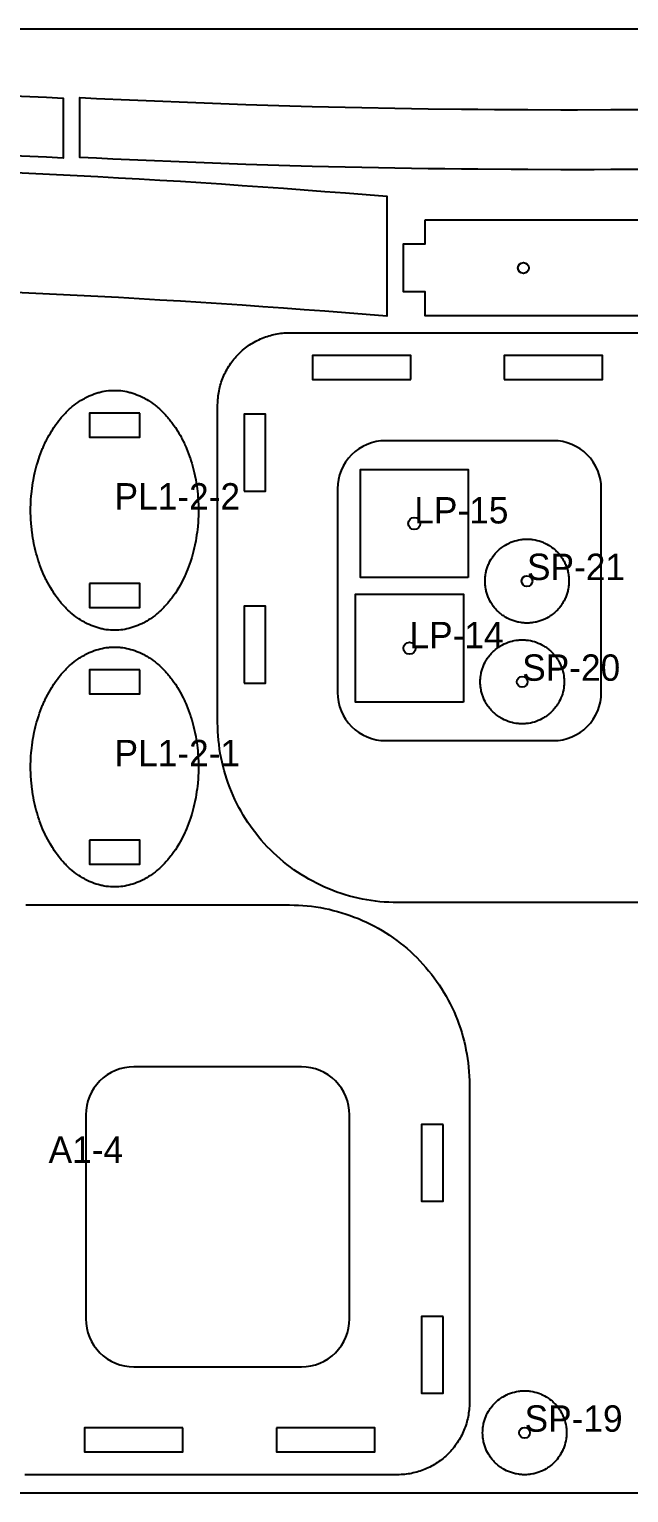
# Model space of a CAD drawing. Header units: millimetres. Extents: x 0 to 59980, y 0 to 1292.
# Drawn here: x 39454 to 39954, y 0 to 1220 of the extents above; entities that cross this region are included whole.
import ezdxf

# ---------------------------------------------------------------- set-up
doc = ezdxf.new("R2010")
doc.units = ezdxf.units.MM
for name, color, linetype in [('CUT_IN', 5, 'Continuous'), ('CUT_OUT', 1, 'Continuous'), ('DRILL', 3, 'Continuous'), ('LABEL', 7, 'Continuous'), ('SHEET', 8, 'Continuous')]:
    doc.layers.add(name, color=color, linetype=linetype)

msp = doc.modelspace()

# ---------------------------------------------------------------- linework, layer by layer
at = {"layer": 'CUT_IN'}
for points in [[(39772, 928), (39772, 948), (39690, 948), (39690, 928), (39772, 928)], [(39850, 928), (39932, 928), (39932, 948), (39850, 948), (39850, 928)], [(39546, 900), (39504, 900), (39504, 880), (39546, 880), (39546, 900)], [(39633, 835), (39651, 835), (39651, 899), (39633, 899), (39633, 835)], [(39747.08, 876.81), (39743.2, 876.23), (39739.39, 875.28), (39735.69, 873.96), (39732.14, 872.28), (39728.78, 870.26), (39725.62, 867.92), (39722.72, 865.28), (39720.08, 862.38), (39717.74, 859.22), (39715.72, 855.86), (39714.04, 852.31), (39712.72, 848.61), (39711.77, 844.8), (39711.19, 840.92), (39711, 837), (39711, 667), (39711.19, 663.08), (39711.77, 659.2), (39712.72, 655.39), (39714.04, 651.69), (39715.72, 648.14), (39717.74, 644.78), (39720.08, 641.62), (39722.72, 638.72), (39725.62, 636.08), (39728.78, 633.74), (39732.14, 631.72), (39735.69, 630.04), (39739.39, 628.72), (39743.2, 627.77), (39747.08, 627.19), (39751, 627), (39891, 627), (39894.92, 627.19), (39898.8, 627.77), (39902.61, 628.72), (39906.31, 630.04), (39909.86, 631.72), (39913.22, 633.74), (39916.38, 636.08), (39919.28, 638.72), (39921.92, 641.62), (39924.26, 644.78), (39926.28, 648.14), (39927.96, 651.69), (39929.28, 655.39), (39930.23, 659.2), (39930.81, 663.08), (39931, 667), (39931, 837), (39930.81, 840.92), (39930.23, 844.8), (39929.28, 848.61), (39927.96, 852.31), (39926.28, 855.86), (39924.26, 859.22), (39921.92, 862.38), (39919.28, 865.28), (39916.38, 867.92), (39913.22, 870.26), (39909.86, 872.28), (39906.31, 873.96), (39902.61, 875.28), (39898.8, 876.23), (39894.92, 876.81), (39891, 877), (39751, 877), (39747.08, 876.81)], [(39504, 758), (39504, 738), (39546, 738), (39546, 758), (39504, 758)], [(39633, 675), (39651, 675), (39651, 739), (39633, 739), (39633, 675)], [(39546, 686), (39504, 686), (39504, 666), (39546, 666), (39546, 686)], [(39504, 544), (39504, 524), (39546, 524), (39546, 544), (39504, 544)], [(39684.92, 105.19), (39688.8, 105.77), (39692.61, 106.72), (39696.31, 108.04), (39699.86, 109.72), (39703.22, 111.74), (39706.38, 114.08), (39709.28, 116.72), (39711.92, 119.62), (39714.26, 122.78), (39716.28, 126.14), (39717.96, 129.69), (39719.28, 133.39), (39720.23, 137.2), (39720.81, 141.08), (39721, 145), (39721, 315), (39720.81, 318.92), (39720.23, 322.8), (39719.28, 326.61), (39717.96, 330.31), (39716.28, 333.86), (39714.26, 337.22), (39711.92, 340.38), (39709.28, 343.28), (39706.38, 345.92), (39703.22, 348.26), (39699.86, 350.28), (39696.31, 351.96), (39692.61, 353.28), (39688.8, 354.23), (39684.92, 354.81), (39681, 355), (39541, 355), (39537.08, 354.81), (39533.2, 354.23), (39529.39, 353.28), (39525.69, 351.96), (39522.14, 350.28), (39518.78, 348.26), (39515.62, 345.92), (39512.72, 343.28), (39510.08, 340.38), (39507.74, 337.22), (39505.72, 333.86), (39504.04, 330.31), (39502.72, 326.61), (39501.77, 322.8), (39501.19, 318.92), (39501, 315), (39501, 145), (39501.19, 141.08), (39501.77, 137.2), (39502.72, 133.39), (39504.04, 129.69), (39505.72, 126.14), (39507.74, 122.78), (39510.08, 119.62), (39512.72, 116.72), (39515.62, 114.08), (39518.78, 111.74), (39522.14, 109.72), (39525.69, 108.04), (39529.39, 106.72), (39533.2, 105.77), (39537.08, 105.19), (39541, 105), (39681, 105), (39684.92, 105.19)], [(39799, 307), (39781, 307), (39781, 243), (39799, 243), (39799, 307)], [(39799, 147), (39781, 147), (39781, 83), (39799, 83), (39799, 147)], [(39582, 54), (39500, 54), (39500, 34), (39582, 34), (39582, 54)], [(39660, 54), (39660, 34), (39742, 34), (39742, 54), (39660, 54)]]:
    msp.add_lwpolyline(points, close=True, dxfattribs=at)
at = {"layer": 'CUT_OUT'}
for points in [[(39440.49, 1164.6), (39454.32, 1163.96), (39468.16, 1163.31), (39482, 1162.63), (39482, 1162.63), (39482, 1112.63), (39468.16, 1113.31), (39440.49, 1114.6)], [(39966.48, 1103.15), (39952.64, 1103.05), (39938.8, 1102.98), (39924.96, 1102.94), (39911.12, 1102.91), (39897.29, 1102.91), (39869.61, 1102.98), (39855.77, 1103.05), (39828.1, 1103.26), (39814.26, 1103.4), (39800.42, 1103.57), (39786.59, 1103.75), (39772.75, 1103.96), (39758.91, 1104.2), (39745.08, 1104.46), (39717.4, 1105.04), (39703.56, 1105.37), (39689.73, 1105.72), (39662.05, 1106.49), (39634.38, 1107.36), (39606.7, 1108.32), (39579.02, 1109.38), (39551.35, 1110.52), (39537.51, 1111.13), (39523.68, 1111.77), (39509.84, 1112.42), (39496, 1113.1), (39496, 1113.1), (39496, 1163.1), (39509.84, 1162.42), (39537.51, 1161.13), (39551.35, 1160.52), (39565.19, 1159.94), (39579.02, 1159.38), (39606.7, 1158.32), (39634.38, 1157.36), (39662.05, 1156.49), (39689.73, 1155.72), (39703.56, 1155.37), (39717.4, 1155.04), (39731.24, 1154.74), (39758.91, 1154.2), (39772.75, 1153.96), (39786.59, 1153.75), (39814.26, 1153.4), (39828.1, 1153.26), (39841.94, 1153.15), (39855.77, 1153.05), (39869.61, 1152.98), (39897.29, 1152.91), (39911.12, 1152.91), (39938.8, 1152.98), (39952.64, 1153.05), (39966.48, 1153.15)], [(39442.18, 1100.61), (39459.39, 1099.82), (39476.6, 1098.99), (39493.81, 1098.12), (39511.02, 1097.22), (39528.24, 1096.28), (39545.45, 1095.3), (39562.66, 1094.29), (39579.88, 1093.24), (39597.09, 1092.16), (39614.3, 1091.04), (39631.51, 1089.88), (39648.72, 1088.69), (39665.94, 1087.46), (39683.15, 1086.19), (39700.36, 1084.89), (39717.58, 1083.55), (39734.79, 1082.18), (39752, 1080.77), (39752, 1080.77), (39752, 980.77), (39734.79, 982.18), (39717.58, 983.55), (39700.36, 984.89), (39683.15, 986.19), (39665.94, 987.46), (39648.72, 988.69), (39631.51, 989.88), (39614.3, 991.04), (39597.09, 992.16), (39579.88, 993.24), (39562.66, 994.29), (39545.45, 995.3), (39528.24, 996.28), (39511.02, 997.22), (39493.81, 998.12), (39476.6, 998.99), (39459.39, 999.82), (39442.18, 1000.61)], [(39981, 492), (39761, 492), (39757.32, 492.05), (39753.64, 492.18), (39749.97, 492.41), (39746.3, 492.72), (39742.64, 493.13), (39738.99, 493.62), (39735.36, 494.21), (39731.74, 494.88), (39728.13, 495.64), (39724.55, 496.5), (39720.99, 497.43), (39717.46, 498.46), (39713.95, 499.57), (39710.47, 500.77), (39707.02, 502.05), (39703.6, 503.42), (39700.21, 504.87), (39696.87, 506.4), (39693.56, 508.02), (39690.29, 509.71), (39687.07, 511.49), (39683.88, 513.34), (39680.75, 515.27), (39677.66, 517.28), (39674.63, 519.36), (39671.65, 521.52), (39668.72, 523.75), (39665.84, 526.05), (39663.02, 528.42), (39660.27, 530.86), (39657.57, 533.36), (39654.93, 535.93), (39652.36, 538.57), (39649.86, 541.27), (39647.42, 544.02), (39645.05, 546.84), (39642.75, 549.72), (39640.52, 552.65), (39638.36, 555.63), (39636.28, 558.66), (39634.27, 561.75), (39632.34, 564.88), (39630.49, 568.07), (39628.71, 571.29), (39627.02, 574.56), (39625.4, 577.87), (39623.87, 581.21), (39622.42, 584.6), (39621.05, 588.02), (39619.77, 591.47), (39618.57, 594.95), (39617.46, 598.46), (39616.43, 601.99), (39615.5, 605.55), (39614.64, 609.13), (39613.88, 612.74), (39613.21, 616.36), (39612.62, 619.99), (39612.13, 623.64), (39611.72, 627.3), (39611.41, 630.97), (39611.18, 634.64), (39611.05, 638.32), (39611, 642), (39611, 907), (39611.02, 908.47), (39611.07, 909.94), (39611.16, 911.41), (39611.29, 912.88), (39611.45, 914.34), (39611.65, 915.8), (39611.88, 917.26), (39612.15, 918.71), (39612.46, 920.15), (39612.8, 921.58), (39613.17, 923), (39613.58, 924.42), (39614.03, 925.82), (39614.51, 927.21), (39615.02, 928.59), (39615.57, 929.96), (39616.15, 931.31), (39616.76, 932.65), (39617.41, 933.98), (39618.08, 935.28), (39618.79, 936.57), (39619.54, 937.85), (39620.31, 939.1), (39621.11, 940.33), (39621.94, 941.55), (39622.81, 942.74), (39623.7, 943.91), (39624.62, 945.06), (39625.57, 946.19), (39626.54, 947.29), (39627.55, 948.37), (39628.57, 949.43), (39629.63, 950.45), (39630.71, 951.46), (39631.81, 952.43), (39632.94, 953.38), (39634.09, 954.3), (39635.26, 955.19), (39636.45, 956.06), (39637.67, 956.89), (39638.9, 957.69), (39640.15, 958.46), (39641.43, 959.21), (39642.72, 959.92), (39644.02, 960.59), (39645.35, 961.24), (39646.69, 961.85), (39648.04, 962.43), (39649.41, 962.98), (39650.79, 963.49), (39652.18, 963.97), (39653.58, 964.42), (39655, 964.83), (39656.42, 965.2), (39657.85, 965.54), (39659.29, 965.85), (39660.74, 966.12), (39662.2, 966.35), (39663.66, 966.55), (39665.12, 966.71), (39666.59, 966.84), (39668.06, 966.93), (39669.53, 966.98), (39671, 967), (39981.74, 966.99)], [(39451, 490), (39671, 490), (39674.68, 489.95), (39678.36, 489.82), (39682.03, 489.59), (39685.7, 489.28), (39689.36, 488.87), (39693.01, 488.38), (39696.64, 487.79), (39700.26, 487.12), (39703.87, 486.36), (39707.45, 485.5), (39711.01, 484.57), (39714.54, 483.54), (39718.05, 482.43), (39721.53, 481.23), (39724.98, 479.95), (39728.4, 478.58), (39731.79, 477.13), (39735.13, 475.6), (39738.44, 473.98), (39741.71, 472.29), (39744.93, 470.51), (39748.12, 468.66), (39751.25, 466.73), (39754.34, 464.72), (39757.37, 462.64), (39760.35, 460.48), (39763.28, 458.25), (39766.16, 455.95), (39768.98, 453.58), (39771.73, 451.14), (39774.43, 448.64), (39777.07, 446.07), (39779.64, 443.43), (39782.14, 440.73), (39784.58, 437.98), (39786.95, 435.16), (39789.25, 432.28), (39791.48, 429.35), (39793.64, 426.37), (39795.72, 423.34), (39797.73, 420.25), (39799.66, 417.12), (39801.51, 413.93), (39803.29, 410.71), (39804.98, 407.44), (39806.6, 404.13), (39808.13, 400.79), (39809.58, 397.4), (39810.95, 393.98), (39812.23, 390.53), (39813.43, 387.05), (39814.54, 383.54), (39815.57, 380.01), (39816.5, 376.45), (39817.36, 372.87), (39818.12, 369.26), (39818.79, 365.64), (39819.38, 362.01), (39819.87, 358.36), (39820.28, 354.7), (39820.59, 351.03), (39820.82, 347.36), (39820.95, 343.68), (39821, 340), (39821, 75), (39820.98, 73.53), (39820.93, 72.06), (39820.84, 70.59), (39820.71, 69.12), (39820.55, 67.66), (39820.35, 66.2), (39820.12, 64.74), (39819.85, 63.29), (39819.54, 61.85), (39819.2, 60.42), (39818.83, 59), (39818.42, 57.58), (39817.97, 56.18), (39817.49, 54.79), (39816.98, 53.41), (39816.43, 52.04), (39815.85, 50.69), (39815.24, 49.35), (39814.59, 48.02), (39813.92, 46.72), (39813.21, 45.43), (39812.46, 44.15), (39811.69, 42.9), (39810.89, 41.67), (39810.06, 40.45), (39809.19, 39.26), (39808.3, 38.09), (39807.38, 36.94), (39806.43, 35.81), (39805.46, 34.71), (39804.45, 33.63), (39803.43, 32.57), (39802.37, 31.55), (39801.29, 30.54), (39800.19, 29.57), (39799.06, 28.62), (39797.91, 27.7), (39796.74, 26.81), (39795.55, 25.94), (39794.33, 25.11), (39793.1, 24.31), (39791.85, 23.54), (39790.57, 22.79), (39789.28, 22.08), (39787.98, 21.41), (39786.65, 20.76), (39785.31, 20.15), (39783.96, 19.57), (39782.59, 19.02), (39781.21, 18.51), (39779.82, 18.03), (39778.42, 17.58), (39777, 17.17), (39775.58, 16.8), (39774.15, 16.46), (39772.71, 16.15), (39771.26, 15.88), (39769.8, 15.65), (39768.34, 15.45), (39766.88, 15.29), (39765.41, 15.16), (39763.94, 15.07), (39762.47, 15.02), (39761, 15), (39450.26, 15.01)]]:
    msp.add_lwpolyline(points, dxfattribs=at)
for points in [[(39784, 1061), (40128, 1061), (40128, 1041), (40146, 1041), (40146, 1001), (40128, 1001), (40128, 981), (39784, 981), (39784, 1001), (39766, 1001), (39766, 1041), (39784, 1041), (39784, 1061)], [(39594.98, 816.55), (39594.92, 814.09), (39594.81, 811.64), (39594.66, 809.2), (39594.36, 805.54), (39594.11, 803.11), (39593.82, 800.7), (39593.48, 798.29), (39593.11, 795.89), (39592.69, 793.51), (39591.99, 789.97), (39591.47, 787.63), (39590.91, 785.31), (39590, 781.87), (39589.34, 779.6), (39588.28, 776.24), (39587.53, 774.04), (39586.73, 771.86), (39585.91, 769.71), (39585.04, 767.59), (39584.14, 765.5), (39583.68, 764.47), (39582.23, 761.42), (39581.22, 759.43), (39580.71, 758.45), (39579.65, 756.51), (39578.56, 754.62), (39576.87, 751.84), (39575.7, 750.05), (39574.5, 748.29), (39573.89, 747.43), (39572.64, 745.73), (39572.01, 744.9), (39571.37, 744.09), (39570.07, 742.48), (39569.41, 741.7), (39568.07, 740.17), (39566.7, 738.68), (39566.01, 737.95), (39565.31, 737.24), (39563.89, 735.85), (39562.45, 734.51), (39561.72, 733.86), (39560.25, 732.6), (39558.75, 731.39), (39557.24, 730.24), (39555.7, 729.13), (39554.93, 728.6), (39553.37, 727.58), (39551.79, 726.61), (39550.19, 725.7), (39549.39, 725.27), (39547.77, 724.44), (39546.14, 723.67), (39544.5, 722.96), (39543.67, 722.62), (39542.01, 722), (39540.34, 721.43), (39538.66, 720.92), (39537.81, 720.69), (39536.97, 720.47), (39535.27, 720.08), (39533.57, 719.75), (39531.86, 719.48), (39530.15, 719.27), (39528.43, 719.12), (39526.72, 719.03), (39525.86, 719.01), (39525, 719), (39523.28, 719.03), (39521.57, 719.12), (39519.85, 719.27), (39518.14, 719.48), (39516.43, 719.75), (39514.73, 720.08), (39513.88, 720.27), (39513.03, 720.47), (39511.34, 720.92), (39509.66, 721.43), (39507.99, 722), (39506.33, 722.62), (39505.5, 722.96), (39503.86, 723.67), (39502.23, 724.44), (39500.61, 725.27), (39499.81, 725.7), (39498.21, 726.61), (39496.63, 727.58), (39495.07, 728.6), (39494.3, 729.13), (39492.76, 730.24), (39491.25, 731.39), (39489.75, 732.6), (39488.28, 733.86), (39487.55, 734.51), (39486.11, 735.85), (39484.69, 737.24), (39483.99, 737.95), (39483.3, 738.68), (39481.93, 740.17), (39480.59, 741.7), (39479.93, 742.48), (39478.63, 744.09), (39477.99, 744.9), (39477.36, 745.73), (39476.11, 747.43), (39474.9, 749.16), (39473.71, 750.94), (39473.13, 751.84), (39471.44, 754.62), (39470.35, 756.51), (39469.29, 758.45), (39468.27, 760.42), (39467.77, 761.42), (39466.8, 763.44), (39465.86, 765.5), (39464.96, 767.59), (39464.09, 769.71), (39463.27, 771.86), (39462.47, 774.04), (39462.09, 775.14), (39461.36, 777.36), (39460.66, 779.6), (39460.33, 780.73), (39459.69, 783.01), (39459.09, 785.31), (39458.53, 787.63), (39458.01, 789.97), (39457.77, 791.15), (39457.31, 793.51), (39456.89, 795.89), (39456.52, 798.29), (39456.18, 800.7), (39456.03, 801.9), (39455.89, 803.11), (39455.64, 805.54), (39455.43, 807.98), (39455.19, 811.64), (39455.08, 814.09), (39455.02, 816.55), (39455, 819), (39455.02, 821.45), (39455.08, 823.91), (39455.13, 825.13), (39455.26, 827.58), (39455.53, 831.24), (39455.64, 832.46), (39455.89, 834.89), (39456.18, 837.3), (39456.52, 839.71), (39456.89, 842.11), (39457.31, 844.49), (39458.01, 848.03), (39458.53, 850.37), (39459.09, 852.69), (39460, 856.13), (39460.66, 858.4), (39461.72, 861.76), (39462.47, 863.96), (39463.27, 866.14), (39464.09, 868.29), (39464.96, 870.41), (39465.41, 871.46), (39466.32, 873.53), (39466.8, 874.56), (39467.77, 876.58), (39468.27, 877.58), (39469.29, 879.55), (39470.35, 881.49), (39471.44, 883.38), (39472.56, 885.24), (39473.13, 886.16), (39474.3, 887.95), (39475.5, 889.71), (39476.11, 890.57), (39477.36, 892.27), (39477.99, 893.1), (39478.63, 893.91), (39479.93, 895.52), (39480.59, 896.3), (39481.93, 897.83), (39482.61, 898.58), (39483.99, 900.05), (39484.69, 900.76), (39486.11, 902.15), (39487.55, 903.49), (39488.28, 904.14), (39489.75, 905.4), (39491.25, 906.61), (39492.76, 907.76), (39494.3, 908.87), (39495.85, 909.92), (39496.63, 910.42), (39498.21, 911.39), (39499.81, 912.3), (39500.61, 912.73), (39502.23, 913.56), (39503.86, 914.33), (39505.5, 915.04), (39506.33, 915.38), (39507.99, 916), (39509.66, 916.57), (39511.34, 917.08), (39512.19, 917.31), (39513.03, 917.53), (39514.73, 917.92), (39516.43, 918.25), (39518.14, 918.52), (39519.85, 918.73), (39520.71, 918.81), (39521.57, 918.88), (39523.28, 918.97), (39525, 919), (39526.72, 918.97), (39528.43, 918.88), (39529.29, 918.81), (39530.15, 918.73), (39531.86, 918.52), (39533.57, 918.25), (39535.27, 917.92), (39536.97, 917.53), (39537.81, 917.31), (39538.66, 917.08), (39540.34, 916.57), (39542.01, 916), (39543.67, 915.38), (39544.5, 915.04), (39546.14, 914.33), (39547.77, 913.56), (39549.39, 912.73), (39550.19, 912.3), (39551.79, 911.39), (39553.37, 910.42), (39554.15, 909.92), (39555.7, 908.87), (39557.24, 907.76), (39558.75, 906.61), (39559.5, 906.01), (39560.25, 905.4), (39560.99, 904.77), (39562.45, 903.49), (39563.89, 902.15), (39564.6, 901.46), (39566.01, 900.05), (39567.39, 898.58), (39568.07, 897.83), (39569.41, 896.3), (39570.07, 895.52), (39570.72, 894.72), (39572.01, 893.1), (39572.64, 892.27), (39573.89, 890.57), (39574.5, 889.71), (39575.7, 887.95), (39576.87, 886.16), (39577.44, 885.24), (39578.56, 883.38), (39579.65, 881.49), (39580.71, 879.55), (39581.22, 878.57), (39582.23, 876.58), (39583.2, 874.56), (39583.68, 873.53), (39584.59, 871.46), (39585.04, 870.41), (39585.91, 868.29), (39586.73, 866.14), (39587.53, 863.96), (39588.28, 861.76), (39588.64, 860.64), (39589.34, 858.4), (39590, 856.13), (39590.91, 852.69), (39591.47, 850.37), (39591.99, 848.03), (39592.69, 844.49), (39593.11, 842.11), (39593.3, 840.91), (39593.82, 837.3), (39594.11, 834.89), (39594.36, 832.46), (39594.57, 830.02), (39594.74, 827.58), (39594.81, 826.36), (39594.92, 823.91), (39594.98, 821.45), (39594.99, 820.23), (39595, 819), (39594.98, 816.55)], [(39820, 763), (39730, 763), (39730, 853), (39820, 853), (39820, 763)], [(39904, 760), (39903.96, 758.28), (39903.91, 757.43), (39903.83, 756.57), (39903.74, 755.72), (39903.62, 754.86), (39903.33, 753.17), (39903.15, 752.33), (39902.95, 751.5), (39902.49, 749.84), (39902.23, 749.02), (39901.95, 748.21), (39901.34, 746.61), (39901, 745.82), (39900.64, 745.04), (39899.87, 743.5), (39899.02, 742.01), (39898.57, 741.28), (39898.1, 740.56), (39897.62, 739.85), (39897.11, 739.15), (39896.06, 737.8), (39895.5, 737.14), (39894.93, 736.5), (39894.35, 735.87), (39893.75, 735.25), (39893.13, 734.65), (39892.5, 734.07), (39891.86, 733.5), (39891.2, 732.94), (39889.85, 731.89), (39889.15, 731.38), (39888.44, 730.9), (39887.72, 730.43), (39886.99, 729.98), (39885.5, 729.13), (39883.96, 728.36), (39883.18, 728), (39882.39, 727.66), (39880.79, 727.05), (39879.98, 726.77), (39879.16, 726.51), (39877.5, 726.05), (39876.67, 725.85), (39875.83, 725.67), (39874.14, 725.38), (39873.28, 725.26), (39872.43, 725.17), (39871.57, 725.09), (39870.72, 725.04), (39869, 725), (39867.28, 725.04), (39866.43, 725.09), (39865.57, 725.17), (39864.72, 725.26), (39863.86, 725.38), (39862.17, 725.67), (39861.33, 725.85), (39860.5, 726.05), (39858.84, 726.51), (39858.02, 726.77), (39857.21, 727.05), (39855.61, 727.66), (39854.82, 728), (39854.04, 728.36), (39852.5, 729.13), (39851.01, 729.98), (39850.28, 730.43), (39849.56, 730.9), (39848.85, 731.38), (39848.15, 731.89), (39846.8, 732.94), (39846.14, 733.5), (39845.5, 734.07), (39844.87, 734.65), (39844.25, 735.25), (39843.65, 735.87), (39843.07, 736.5), (39842.5, 737.14), (39841.94, 737.8), (39840.89, 739.15), (39840.38, 739.85), (39839.9, 740.56), (39839.43, 741.28), (39838.98, 742.01), (39838.13, 743.5), (39837.36, 745.04), (39837, 745.82), (39836.66, 746.61), (39836.05, 748.21), (39835.77, 749.02), (39835.51, 749.84), (39835.05, 751.5), (39834.85, 752.33), (39834.67, 753.17), (39834.38, 754.86), (39834.26, 755.72), (39834.17, 756.57), (39834.09, 757.43), (39834.04, 758.28), (39834, 760), (39834.04, 761.72), (39834.09, 762.57), (39834.17, 763.43), (39834.26, 764.28), (39834.38, 765.14), (39834.67, 766.83), (39834.85, 767.67), (39835.05, 768.5), (39835.51, 770.16), (39835.77, 770.98), (39836.05, 771.79), (39836.66, 773.39), (39837, 774.18), (39837.36, 774.96), (39838.13, 776.5), (39838.98, 777.99), (39839.43, 778.72), (39839.9, 779.44), (39840.38, 780.15), (39840.89, 780.85), (39841.94, 782.2), (39842.5, 782.86), (39843.07, 783.5), (39843.65, 784.13), (39844.25, 784.75), (39844.87, 785.35), (39845.5, 785.93), (39846.14, 786.5), (39846.8, 787.06), (39848.15, 788.11), (39848.85, 788.62), (39849.56, 789.1), (39850.28, 789.57), (39851.01, 790.02), (39852.5, 790.87), (39854.04, 791.64), (39854.82, 792), (39855.61, 792.34), (39857.21, 792.95), (39858.02, 793.23), (39858.84, 793.49), (39860.5, 793.95), (39861.33, 794.15), (39862.17, 794.33), (39863.86, 794.62), (39864.72, 794.74), (39865.57, 794.83), (39866.43, 794.91), (39867.28, 794.96), (39869, 795), (39870.72, 794.96), (39871.57, 794.91), (39872.43, 794.83), (39873.28, 794.74), (39874.14, 794.62), (39875.83, 794.33), (39876.67, 794.15), (39877.5, 793.95), (39879.16, 793.49), (39879.98, 793.23), (39880.79, 792.95), (39882.39, 792.34), (39883.18, 792), (39883.96, 791.64), (39885.5, 790.87), (39886.99, 790.02), (39887.72, 789.57), (39888.44, 789.1), (39889.15, 788.62), (39889.85, 788.11), (39891.2, 787.06), (39891.86, 786.5), (39892.5, 785.93), (39893.13, 785.35), (39893.75, 784.75), (39894.35, 784.13), (39894.93, 783.5), (39895.5, 782.86), (39896.06, 782.2), (39897.11, 780.85), (39897.62, 780.15), (39898.1, 779.44), (39898.57, 778.72), (39899.02, 777.99), (39899.87, 776.5), (39900.64, 774.96), (39901, 774.18), (39901.34, 773.39), (39901.95, 771.79), (39902.23, 770.98), (39902.49, 770.16), (39902.95, 768.5), (39903.15, 767.67), (39903.33, 766.83), (39903.62, 765.14), (39903.74, 764.28), (39903.83, 763.43), (39903.91, 762.57), (39903.96, 761.72), (39904, 760)], [(39816, 659), (39726, 659), (39726, 749), (39816, 749), (39816, 659)], [(39900, 676), (39899.96, 674.28), (39899.91, 673.43), (39899.83, 672.57), (39899.74, 671.72), (39899.62, 670.86), (39899.33, 669.17), (39899.15, 668.33), (39898.95, 667.5), (39898.49, 665.84), (39898.23, 665.02), (39897.95, 664.21), (39897.34, 662.61), (39897, 661.82), (39896.64, 661.04), (39895.87, 659.5), (39895.02, 658.01), (39894.57, 657.28), (39894.1, 656.56), (39893.62, 655.85), (39893.11, 655.15), (39892.06, 653.8), (39891.5, 653.14), (39890.93, 652.5), (39890.35, 651.87), (39889.75, 651.25), (39889.13, 650.65), (39888.5, 650.07), (39887.86, 649.5), (39887.2, 648.94), (39885.85, 647.89), (39885.15, 647.38), (39884.44, 646.9), (39883.72, 646.43), (39882.99, 645.98), (39881.5, 645.13), (39879.96, 644.36), (39879.18, 644), (39878.39, 643.66), (39876.79, 643.05), (39875.98, 642.77), (39875.16, 642.51), (39873.5, 642.05), (39872.67, 641.85), (39871.83, 641.67), (39870.14, 641.38), (39869.28, 641.26), (39868.43, 641.17), (39867.57, 641.09), (39866.72, 641.04), (39865, 641), (39863.28, 641.04), (39862.43, 641.09), (39861.57, 641.17), (39860.72, 641.26), (39859.86, 641.38), (39858.17, 641.67), (39857.33, 641.85), (39856.5, 642.05), (39854.84, 642.51), (39854.02, 642.77), (39853.21, 643.05), (39851.61, 643.66), (39850.82, 644), (39850.04, 644.36), (39848.5, 645.13), (39847.01, 645.98), (39846.28, 646.43), (39845.56, 646.9), (39844.85, 647.38), (39844.15, 647.89), (39842.8, 648.94), (39842.14, 649.5), (39841.5, 650.07), (39840.87, 650.65), (39840.25, 651.25), (39839.65, 651.87), (39839.07, 652.5), (39838.5, 653.14), (39837.94, 653.8), (39836.89, 655.15), (39836.38, 655.85), (39835.9, 656.56), (39835.43, 657.28), (39834.98, 658.01), (39834.13, 659.5), (39833.36, 661.04), (39833, 661.82), (39832.66, 662.61), (39832.05, 664.21), (39831.77, 665.02), (39831.51, 665.84), (39831.05, 667.5), (39830.85, 668.33), (39830.67, 669.17), (39830.38, 670.86), (39830.26, 671.72), (39830.17, 672.57), (39830.09, 673.43), (39830.04, 674.28), (39830, 676), (39830.04, 677.72), (39830.09, 678.57), (39830.17, 679.43), (39830.26, 680.28), (39830.38, 681.14), (39830.67, 682.83), (39830.85, 683.67), (39831.05, 684.5), (39831.51, 686.16), (39831.77, 686.98), (39832.05, 687.79), (39832.66, 689.39), (39833, 690.18), (39833.36, 690.96), (39834.13, 692.5), (39834.98, 693.99), (39835.43, 694.72), (39835.9, 695.44), (39836.38, 696.15), (39836.89, 696.85), (39837.94, 698.2), (39838.5, 698.86), (39839.07, 699.5), (39839.65, 700.13), (39840.25, 700.75), (39840.87, 701.35), (39841.5, 701.93), (39842.14, 702.5), (39842.8, 703.06), (39844.15, 704.11), (39844.85, 704.62), (39845.56, 705.1), (39846.28, 705.57), (39847.01, 706.02), (39848.5, 706.87), (39850.04, 707.64), (39850.82, 708), (39851.61, 708.34), (39853.21, 708.95), (39854.02, 709.23), (39854.84, 709.49), (39856.5, 709.95), (39857.33, 710.15), (39858.17, 710.33), (39859.86, 710.62), (39860.72, 710.74), (39861.57, 710.83), (39862.43, 710.91), (39863.28, 710.96), (39865, 711), (39866.72, 710.96), (39867.57, 710.91), (39868.43, 710.83), (39869.28, 710.74), (39870.14, 710.62), (39871.83, 710.33), (39872.67, 710.15), (39873.5, 709.95), (39875.16, 709.49), (39875.98, 709.23), (39876.79, 708.95), (39878.39, 708.34), (39879.18, 708), (39879.96, 707.64), (39881.5, 706.87), (39882.99, 706.02), (39883.72, 705.57), (39884.44, 705.1), (39885.15, 704.62), (39885.85, 704.11), (39887.2, 703.06), (39887.86, 702.5), (39888.5, 701.93), (39889.13, 701.35), (39889.75, 700.75), (39890.35, 700.13), (39890.93, 699.5), (39891.5, 698.86), (39892.06, 698.2), (39893.11, 696.85), (39893.62, 696.15), (39894.1, 695.44), (39894.57, 694.72), (39895.02, 693.99), (39895.87, 692.5), (39896.64, 690.96), (39897, 690.18), (39897.34, 689.39), (39897.95, 687.79), (39898.23, 686.98), (39898.49, 686.16), (39898.95, 684.5), (39899.15, 683.67), (39899.33, 682.83), (39899.62, 681.14), (39899.74, 680.28), (39899.83, 679.43), (39899.91, 678.57), (39899.96, 677.72), (39900, 676)], [(39594.98, 602.55), (39594.92, 600.09), (39594.81, 597.64), (39594.66, 595.2), (39594.36, 591.54), (39594.11, 589.11), (39593.82, 586.7), (39593.48, 584.29), (39593.11, 581.89), (39592.69, 579.51), (39591.99, 575.97), (39591.47, 573.63), (39590.91, 571.31), (39590, 567.87), (39589.34, 565.6), (39588.28, 562.24), (39587.53, 560.04), (39586.73, 557.86), (39585.91, 555.71), (39585.04, 553.59), (39584.14, 551.5), (39583.68, 550.47), (39582.23, 547.42), (39581.22, 545.43), (39580.71, 544.45), (39579.65, 542.51), (39578.56, 540.62), (39576.87, 537.84), (39575.7, 536.05), (39574.5, 534.29), (39573.89, 533.43), (39572.64, 531.73), (39572.01, 530.9), (39571.37, 530.09), (39570.07, 528.48), (39569.41, 527.7), (39568.07, 526.17), (39566.7, 524.68), (39566.01, 523.95), (39565.31, 523.24), (39563.89, 521.85), (39562.45, 520.51), (39561.72, 519.86), (39560.25, 518.6), (39558.75, 517.39), (39557.24, 516.24), (39555.7, 515.13), (39554.93, 514.6), (39553.37, 513.58), (39551.79, 512.61), (39550.19, 511.7), (39549.39, 511.27), (39547.77, 510.44), (39546.14, 509.67), (39544.5, 508.96), (39543.67, 508.62), (39542.01, 508), (39540.34, 507.43), (39538.66, 506.92), (39537.81, 506.69), (39536.97, 506.47), (39535.27, 506.08), (39533.57, 505.75), (39531.86, 505.48), (39530.15, 505.27), (39528.43, 505.12), (39526.72, 505.03), (39525.86, 505.01), (39525, 505), (39523.28, 505.03), (39521.57, 505.12), (39519.85, 505.27), (39518.14, 505.48), (39516.43, 505.75), (39514.73, 506.08), (39513.88, 506.27), (39513.03, 506.47), (39511.34, 506.92), (39509.66, 507.43), (39507.99, 508), (39506.33, 508.62), (39505.5, 508.96), (39503.86, 509.67), (39502.23, 510.44), (39500.61, 511.27), (39499.81, 511.7), (39498.21, 512.61), (39496.63, 513.58), (39495.07, 514.6), (39494.3, 515.13), (39492.76, 516.24), (39491.25, 517.39), (39489.75, 518.6), (39488.28, 519.86), (39487.55, 520.51), (39486.11, 521.85), (39484.69, 523.24), (39483.99, 523.95), (39483.3, 524.68), (39481.93, 526.17), (39480.59, 527.7), (39479.93, 528.48), (39478.63, 530.09), (39477.99, 530.9), (39477.36, 531.73), (39476.11, 533.43), (39474.9, 535.16), (39473.71, 536.94), (39473.13, 537.84), (39471.44, 540.62), (39470.35, 542.51), (39469.29, 544.45), (39468.27, 546.42), (39467.77, 547.42), (39466.8, 549.44), (39465.86, 551.5), (39464.96, 553.59), (39464.09, 555.71), (39463.27, 557.86), (39462.47, 560.04), (39462.09, 561.14), (39461.36, 563.36), (39460.66, 565.6), (39460.33, 566.73), (39459.69, 569.01), (39459.09, 571.31), (39458.53, 573.63), (39458.01, 575.97), (39457.77, 577.15), (39457.31, 579.51), (39456.89, 581.89), (39456.52, 584.29), (39456.18, 586.7), (39456.03, 587.9), (39455.89, 589.11), (39455.64, 591.54), (39455.43, 593.98), (39455.19, 597.64), (39455.08, 600.09), (39455.02, 602.55), (39455, 605), (39455.02, 607.45), (39455.08, 609.91), (39455.13, 611.13), (39455.26, 613.58), (39455.53, 617.24), (39455.64, 618.46), (39455.89, 620.89), (39456.18, 623.3), (39456.52, 625.71), (39456.89, 628.11), (39457.31, 630.49), (39458.01, 634.03), (39458.53, 636.37), (39459.09, 638.69), (39460, 642.13), (39460.66, 644.4), (39461.72, 647.76), (39462.47, 649.96), (39463.27, 652.14), (39464.09, 654.29), (39464.96, 656.41), (39465.41, 657.46), (39466.32, 659.53), (39466.8, 660.56), (39467.77, 662.58), (39468.27, 663.58), (39469.29, 665.55), (39470.35, 667.49), (39471.44, 669.38), (39472.56, 671.24), (39473.13, 672.16), (39474.3, 673.95), (39475.5, 675.71), (39476.11, 676.57), (39477.36, 678.27), (39477.99, 679.1), (39478.63, 679.91), (39479.93, 681.52), (39480.59, 682.3), (39481.93, 683.83), (39482.61, 684.58), (39483.99, 686.05), (39484.69, 686.76), (39486.11, 688.15), (39487.55, 689.49), (39488.28, 690.14), (39489.75, 691.4), (39491.25, 692.61), (39492.76, 693.76), (39494.3, 694.87), (39495.85, 695.92), (39496.63, 696.42), (39498.21, 697.39), (39499.81, 698.3), (39500.61, 698.73), (39502.23, 699.56), (39503.86, 700.33), (39505.5, 701.04), (39506.33, 701.38), (39507.99, 702), (39509.66, 702.57), (39511.34, 703.08), (39512.19, 703.31), (39513.03, 703.53), (39514.73, 703.92), (39516.43, 704.25), (39518.14, 704.52), (39519.85, 704.73), (39520.71, 704.81), (39521.57, 704.88), (39523.28, 704.97), (39525, 705), (39526.72, 704.97), (39528.43, 704.88), (39529.29, 704.81), (39530.15, 704.73), (39531.86, 704.52), (39533.57, 704.25), (39535.27, 703.92), (39536.97, 703.53), (39537.81, 703.31), (39538.66, 703.08), (39540.34, 702.57), (39542.01, 702), (39543.67, 701.38), (39544.5, 701.04), (39546.14, 700.33), (39547.77, 699.56), (39549.39, 698.73), (39550.19, 698.3), (39551.79, 697.39), (39553.37, 696.42), (39554.15, 695.92), (39555.7, 694.87), (39557.24, 693.76), (39558.75, 692.61), (39559.5, 692.01), (39560.25, 691.4), (39560.99, 690.77), (39562.45, 689.49), (39563.89, 688.15), (39564.6, 687.46), (39566.01, 686.05), (39567.39, 684.58), (39568.07, 683.83), (39569.41, 682.3), (39570.07, 681.52), (39570.72, 680.72), (39572.01, 679.1), (39572.64, 678.27), (39573.89, 676.57), (39574.5, 675.71), (39575.7, 673.95), (39576.87, 672.16), (39577.44, 671.24), (39578.56, 669.38), (39579.65, 667.49), (39580.71, 665.55), (39581.22, 664.57), (39582.23, 662.58), (39583.2, 660.56), (39583.68, 659.53), (39584.59, 657.46), (39585.04, 656.41), (39585.91, 654.29), (39586.73, 652.14), (39587.53, 649.96), (39588.28, 647.76), (39588.64, 646.64), (39589.34, 644.4), (39590, 642.13), (39590.91, 638.69), (39591.47, 636.37), (39591.99, 634.03), (39592.69, 630.49), (39593.11, 628.11), (39593.3, 626.91), (39593.82, 623.3), (39594.11, 620.89), (39594.36, 618.46), (39594.57, 616.02), (39594.74, 613.58), (39594.81, 612.36), (39594.92, 609.91), (39594.98, 607.45), (39594.99, 606.23), (39595, 605), (39594.98, 602.55)], [(39902, 50), (39901.96, 48.28), (39901.91, 47.43), (39901.83, 46.57), (39901.74, 45.72), (39901.62, 44.86), (39901.33, 43.17), (39901.15, 42.33), (39900.95, 41.5), (39900.49, 39.84), (39900.23, 39.02), (39899.95, 38.21), (39899.34, 36.61), (39899, 35.82), (39898.64, 35.04), (39897.87, 33.5), (39897.02, 32.01), (39896.57, 31.28), (39896.1, 30.56), (39895.62, 29.85), (39895.11, 29.15), (39894.06, 27.8), (39893.5, 27.14), (39892.93, 26.5), (39892.35, 25.87), (39891.75, 25.25), (39891.13, 24.65), (39890.5, 24.07), (39889.86, 23.5), (39889.2, 22.94), (39887.85, 21.89), (39887.15, 21.38), (39886.44, 20.9), (39885.72, 20.43), (39884.99, 19.98), (39883.5, 19.13), (39881.96, 18.36), (39881.18, 18), (39880.39, 17.66), (39878.79, 17.05), (39877.98, 16.77), (39877.16, 16.51), (39875.5, 16.05), (39874.67, 15.85), (39873.83, 15.67), (39872.14, 15.38), (39871.28, 15.26), (39870.43, 15.17), (39869.57, 15.09), (39868.72, 15.04), (39867, 15), (39865.28, 15.04), (39864.43, 15.09), (39863.57, 15.17), (39862.72, 15.26), (39861.86, 15.38), (39860.17, 15.67), (39859.33, 15.85), (39858.5, 16.05), (39856.84, 16.51), (39856.02, 16.77), (39855.21, 17.05), (39853.61, 17.66), (39852.82, 18), (39852.04, 18.36), (39850.5, 19.13), (39849.01, 19.98), (39848.28, 20.43), (39847.56, 20.9), (39846.85, 21.38), (39846.15, 21.89), (39844.8, 22.94), (39844.14, 23.5), (39843.5, 24.07), (39842.87, 24.65), (39842.25, 25.25), (39841.65, 25.87), (39841.07, 26.5), (39840.5, 27.14), (39839.94, 27.8), (39838.89, 29.15), (39838.38, 29.85), (39837.9, 30.56), (39837.43, 31.28), (39836.98, 32.01), (39836.13, 33.5), (39835.36, 35.04), (39835, 35.82), (39834.66, 36.61), (39834.05, 38.21), (39833.77, 39.02), (39833.51, 39.84), (39833.05, 41.5), (39832.85, 42.33), (39832.67, 43.17), (39832.38, 44.86), (39832.26, 45.72), (39832.17, 46.57), (39832.09, 47.43), (39832.04, 48.28), (39832, 50), (39832.04, 51.72), (39832.09, 52.57), (39832.17, 53.43), (39832.26, 54.28), (39832.38, 55.14), (39832.67, 56.83), (39832.85, 57.67), (39833.05, 58.5), (39833.51, 60.16), (39833.77, 60.98), (39834.05, 61.79), (39834.66, 63.39), (39835, 64.18), (39835.36, 64.96), (39836.13, 66.5), (39836.98, 67.99), (39837.43, 68.72), (39837.9, 69.44), (39838.38, 70.15), (39838.89, 70.85), (39839.94, 72.2), (39840.5, 72.86), (39841.07, 73.5), (39841.65, 74.13), (39842.25, 74.75), (39842.87, 75.35), (39843.5, 75.93), (39844.14, 76.5), (39844.8, 77.06), (39846.15, 78.11), (39846.85, 78.62), (39847.56, 79.1), (39848.28, 79.57), (39849.01, 80.02), (39850.5, 80.87), (39852.04, 81.64), (39852.82, 82), (39853.61, 82.34), (39855.21, 82.95), (39856.02, 83.23), (39856.84, 83.49), (39858.5, 83.95), (39859.33, 84.15), (39860.17, 84.33), (39861.86, 84.62), (39862.72, 84.74), (39863.57, 84.83), (39864.43, 84.91), (39865.28, 84.96), (39867, 85), (39868.72, 84.96), (39869.57, 84.91), (39870.43, 84.83), (39871.28, 84.74), (39872.14, 84.62), (39873.83, 84.33), (39874.67, 84.15), (39875.5, 83.95), (39877.16, 83.49), (39877.98, 83.23), (39878.79, 82.95), (39880.39, 82.34), (39881.18, 82), (39881.96, 81.64), (39883.5, 80.87), (39884.99, 80.02), (39885.72, 79.57), (39886.44, 79.1), (39887.15, 78.62), (39887.85, 78.11), (39889.2, 77.06), (39889.86, 76.5), (39890.5, 75.93), (39891.13, 75.35), (39891.75, 74.75), (39892.35, 74.13), (39892.93, 73.5), (39893.5, 72.86), (39894.06, 72.2), (39895.11, 70.85), (39895.62, 70.15), (39896.1, 69.44), (39896.57, 68.72), (39897.02, 67.99), (39897.87, 66.5), (39898.64, 64.96), (39899, 64.18), (39899.34, 63.39), (39899.95, 61.79), (39900.23, 60.98), (39900.49, 60.16), (39900.95, 58.5), (39901.15, 57.67), (39901.33, 56.83), (39901.62, 55.14), (39901.74, 54.28), (39901.83, 53.43), (39901.91, 52.57), (39901.96, 51.72), (39902, 50)]]:
    msp.add_lwpolyline(points, close=True, dxfattribs=at)
at = {"layer": 'DRILL'}
for centre, radius in [((39866, 1021), 4.5), ((39775, 808), 5), ((39869, 760), 4.5), ((39771, 704), 5), ((39865, 676), 4.5), ((39867, 50), 4.5)]:
    msp.add_circle(centre, radius, dxfattribs=at)
at = {"layer": 'SHEET'}
msp.add_lwpolyline([(38360, 0), (40800, 0), (40800, 1220), (38360, 1220)], close=True, dxfattribs=at)

# ---------------------------------------------------------------- texts
at = {"layer": 'LABEL'}
for s, p in [('PL1-2-2', (39525, 819.62)), ('LP-15', (39775, 808)), ('SP-21', (39869, 760.86)), ('LP-14', (39771, 704)), ('SP-20', (39865, 676.86)), ('PL1-2-1', (39525, 605.62)), ('A1-4', (39470, 275)), ('SP-19', (39867, 50.86))]:
    msp.add_text(s, height=22, dxfattribs=at).set_placement(p)

doc.saveas('drawing.dxf')
